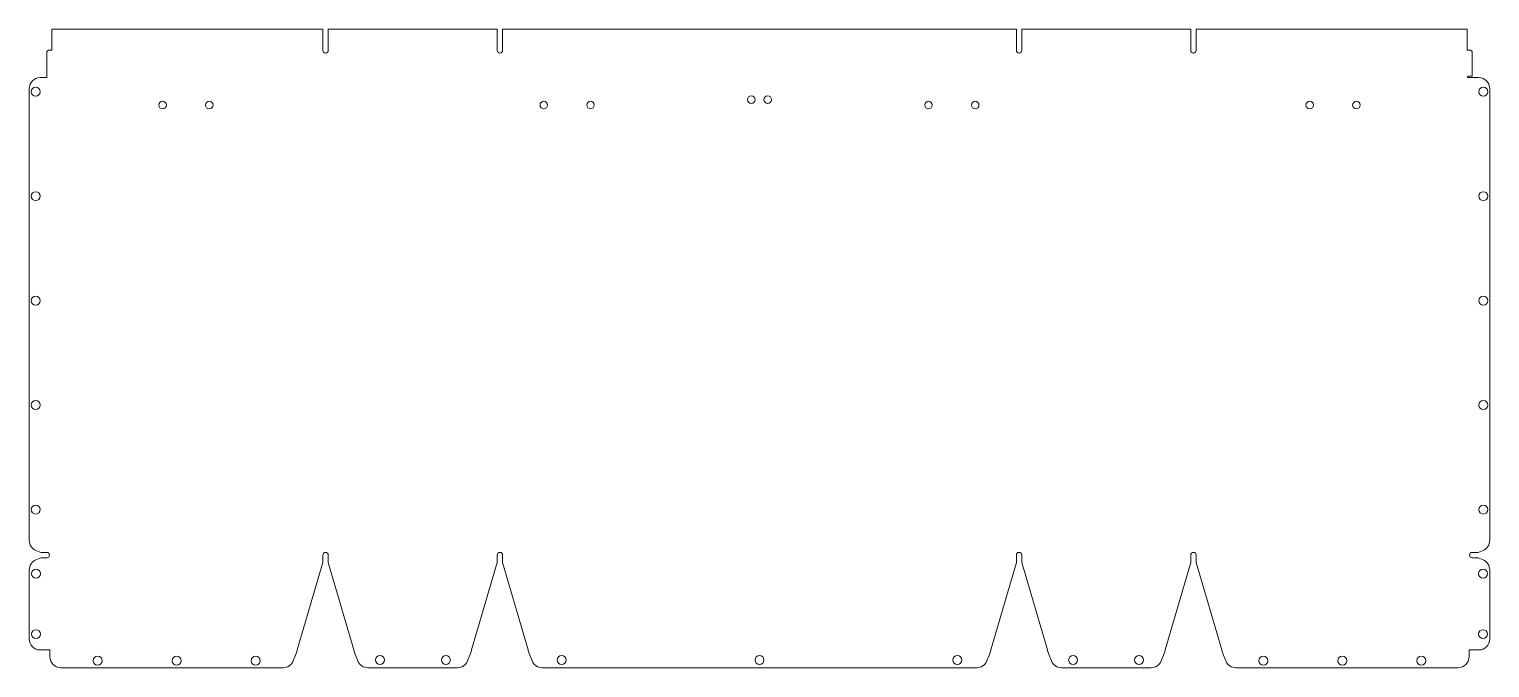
# Model space of a CAD drawing. Header units: inches. Extents: x -16.6 to 16.6, y -14 to 0.5.
import ezdxf

# ---------------------------------------------------------------- set-up
doc = ezdxf.new("R2010")
doc.units = ezdxf.units.IN
doc.header["$MEASUREMENT"] = 0

msp = doc.modelspace()

# ---------------------------------------------------------------- linework, layer by layer
at = {"color": 7, "linetype": 'Continuous', "lineweight": 15}
for p, q in [((-16.096, 0.475), (-16.096, 0)), ((-9.933, 0.475), (-16.096, 0.475)), ((-9.933, -0.006), (-9.933, 0.475)), ((-9.81, 0.475), (-9.81, -0.006)), ((-5.967, 0.475), (-9.81, 0.475)), ((-5.967, -0.006), (-5.967, 0.475)), ((-5.843, 0.475), (-5.843, -0.006)), ((5.843, 0.475), (-5.843, 0.475)), ((5.843, -0.006), (5.843, 0.475)), ((5.967, 0.475), (5.967, -0.006)), ((9.81, 0.475), (5.967, 0.475)), ((9.81, -0.006), (9.81, 0.475)), ((9.933, 0.475), (9.933, -0.006)), ((16.096, 0.475), (9.933, 0.475)), ((16.096, 0), (16.096, 0.475)), ((-16.096, 0), (-16.15, 0)), ((16.15, 0), (16.096, 0)), ((-16.213, -0.625), (-16.213, -0.062)), ((-9.87, -0.066), (-9.873, -0.066)), ((-5.903, -0.066), (-5.907, -0.066)), ((5.907, -0.066), (5.903, -0.066)), ((9.873, -0.066), (9.87, -0.066)), ((16.213, -0.593), (16.213, -0.062)), ((-16.213, -0.625), (-16.361, -0.625)), ((16.118, -0.593), (16.213, -0.593)), ((16.118, -0.625), (16.361, -0.625)), ((-16.611, -11.146), (-16.611, -0.875)), ((16.611, -11.146), (16.611, -0.875)), ((-16.457, -11.377), (-16.348, -11.422)), ((-16.348, -11.545), (-16.457, -11.59)), ((-16.348, -11.422), (-16.21, -11.422)), ((-16.21, -11.545), (-16.348, -11.545)), ((-16.15, -11.482), (-16.15, -11.485)), ((-9.933, -11.482), (-9.933, -11.652)), ((-9.873, -11.422), (-9.87, -11.422)), ((-9.81, -11.652), (-9.81, -11.482)), ((-5.967, -11.482), (-5.967, -11.652)), ((-5.907, -11.422), (-5.903, -11.422)), ((-5.843, -11.482), (-5.843, -11.652)), ((5.843, -11.652), (5.843, -11.482)), ((5.903, -11.422), (5.907, -11.422)), ((5.967, -11.652), (5.967, -11.482)), ((9.81, -11.482), (9.81, -11.652)), ((9.87, -11.422), (9.873, -11.422)), ((9.933, -11.652), (9.933, -11.482)), ((16.15, -11.485), (16.15, -11.482)), ((16.348, -11.422), (16.21, -11.422)), ((16.21, -11.545), (16.348, -11.545)), ((16.457, -11.377), (16.348, -11.422)), ((16.348, -11.545), (16.457, -11.59)), ((-16.611, -13.388), (-16.611, -11.821)), ((-9.933, -11.652), (-10.515, -13.638)), ((-9.228, -13.638), (-9.81, -11.652)), ((-5.967, -11.652), (-6.548, -13.638)), ((-5.262, -13.638), (-5.843, -11.652)), ((5.843, -11.652), (5.262, -13.638)), ((6.548, -13.638), (5.967, -11.652)), ((9.81, -11.652), (9.228, -13.638)), ((10.515, -13.638), (9.933, -11.652)), ((16.611, -13.388), (16.611, -11.821)), ((-16.361, -13.638), (-16.14, -13.638)), ((-16.14, -13.794), (-16.14, -13.638)), ((-10.606, -13.89), (-10.536, -13.722)), ((-10.536, -13.722), (-10.515, -13.648)), ((-10.515, -13.648), (-10.515, -13.638)), ((-9.228, -13.648), (-9.228, -13.638)), ((-9.228, -13.648), (-9.207, -13.722)), ((-9.207, -13.722), (-9.137, -13.89)), ((-6.639, -13.89), (-6.57, -13.722)), ((-6.57, -13.722), (-6.548, -13.648)), ((-6.548, -13.648), (-6.548, -13.638)), ((-5.262, -13.648), (-5.262, -13.638)), ((-5.262, -13.648), (-5.24, -13.722)), ((-5.24, -13.722), (-5.171, -13.89)), ((5.171, -13.89), (5.24, -13.722)), ((5.24, -13.722), (5.262, -13.648)), ((5.262, -13.648), (5.262, -13.638)), ((6.548, -13.648), (6.548, -13.638)), ((6.548, -13.648), (6.57, -13.722)), ((6.57, -13.722), (6.639, -13.89)), ((9.137, -13.89), (9.207, -13.722)), ((9.207, -13.722), (9.228, -13.648)), ((9.228, -13.648), (9.228, -13.638)), ((10.515, -13.648), (10.515, -13.638)), ((10.515, -13.648), (10.536, -13.722)), ((10.536, -13.722), (10.606, -13.89)), ((16.361, -13.638), (16.14, -13.638)), ((16.14, -13.638), (16.14, -13.794)), ((-10.837, -14.044), (-15.89, -14.044)), ((-6.87, -14.044), (-8.906, -14.044)), ((4.94, -14.044), (-4.94, -14.044)), ((8.906, -14.044), (6.87, -14.044)), ((15.89, -14.044), (10.837, -14.044))]:
    msp.add_line(p, q, dxfattribs=at)
for centre, radius in [((-16.464, -0.946), 0.102), ((16.464, -0.946), 0.102), ((-13.576, -1.25), 0.0859), ((-12.516, -1.25), 0.0859), ((-4.906, -1.25), 0.0859), ((-3.844, -1.25), 0.0859), ((-0.188, -1.125), 0.0859), ((0.188, -1.125), 0.0859), ((3.844, -1.25), 0.0859), ((4.906, -1.25), 0.0859), ((12.516, -1.25), 0.0859), ((13.576, -1.25), 0.0859), ((-16.464, -3.321), 0.102), ((16.464, -3.321), 0.102), ((-16.464, -5.696), 0.102), ((16.464, -5.696), 0.102), ((-16.464, -8.071), 0.102), ((16.464, -8.071), 0.102), ((-16.464, -10.446), 0.102), ((16.464, -10.446), 0.102), ((-16.459, -11.905), 0.102), ((16.459, -11.905), 0.102), ((-16.459, -13.28), 0.102), ((16.459, -13.28), 0.102), ((-15.053, -13.883), 0.102), ((-13.256, -13.883), 0.102), ((-11.459, -13.883), 0.102), ((-8.634, -13.865), 0.102), ((-7.134, -13.865), 0.102), ((-4.5, -13.865), 0.102), ((0, -13.865), 0.102), ((4.5, -13.865), 0.102), ((7.134, -13.865), 0.102), ((8.634, -13.865), 0.102), ((11.459, -13.883), 0.102), ((13.256, -13.883), 0.102), ((15.053, -13.883), 0.102)]:
    msp.add_circle(centre, radius, dxfattribs=at)
for centre, radius, start, end in [((16.15, -0.062), 0.0625, 0, 90), ((-16.15, -0.062), 0.0625, 90, 180), ((-9.873, -0.006), 0.06, 180, 270), ((-9.87, -0.006), 0.06, 270, 0), ((-5.907, -0.006), 0.06, 180, 270), ((-5.903, -0.006), 0.06, 270, 0), ((5.903, -0.006), 0.06, 180, 270), ((5.907, -0.006), 0.06, 270, 0), ((9.87, -0.006), 0.06, 180, 270), ((9.873, -0.006), 0.06, 270, 0), ((-16.361, -0.875), 0.25, 90, 180), ((16.118, -0.609), 0.016, 90, 270), ((16.361, -0.875), 0.25, 360, 90), ((-16.361, -11.146), 0.25, 180, 247.5), ((16.361, -11.146), 0.25, 292.5, 360), ((-16.361, -11.821), 0.25, 112.5, 180), ((-16.21, -11.482), 0.06, 0, 90), ((-16.21, -11.485), 0.06, 270, 0), ((-9.873, -11.482), 0.06, 90, 180), ((-9.87, -11.482), 0.06, 0, 90), ((-5.907, -11.482), 0.06, 90, 180), ((-5.903, -11.482), 0.06, 360, 90), ((5.903, -11.482), 0.06, 90, 180), ((5.907, -11.482), 0.06, 0, 90), ((9.87, -11.482), 0.06, 90, 180), ((9.873, -11.482), 0.06, 0, 90), ((16.21, -11.482), 0.06, 90, 180), ((16.21, -11.485), 0.06, 180, 270), ((16.361, -11.821), 0.25, 360, 67.5), ((-16.361, -13.388), 0.25, 180, 270), ((16.361, -13.388), 0.25, 270, 360), ((-15.89, -13.794), 0.25, 180, 270), ((-10.837, -13.794), 0.25, 270, 337.5), ((-8.906, -13.794), 0.25, 202.5, 270), ((-6.87, -13.794), 0.25, 270, 337.5), ((-4.94, -13.794), 0.25, 202.5, 270), ((4.94, -13.794), 0.25, 270, 337.5), ((6.87, -13.794), 0.25, 202.5, 270), ((8.906, -13.794), 0.25, 270, 337.5), ((10.837, -13.794), 0.25, 202.5, 270), ((15.89, -13.794), 0.25, 270, 0)]:
    msp.add_arc(centre, radius, start, end, dxfattribs=at)

doc.saveas('drawing.dxf')
